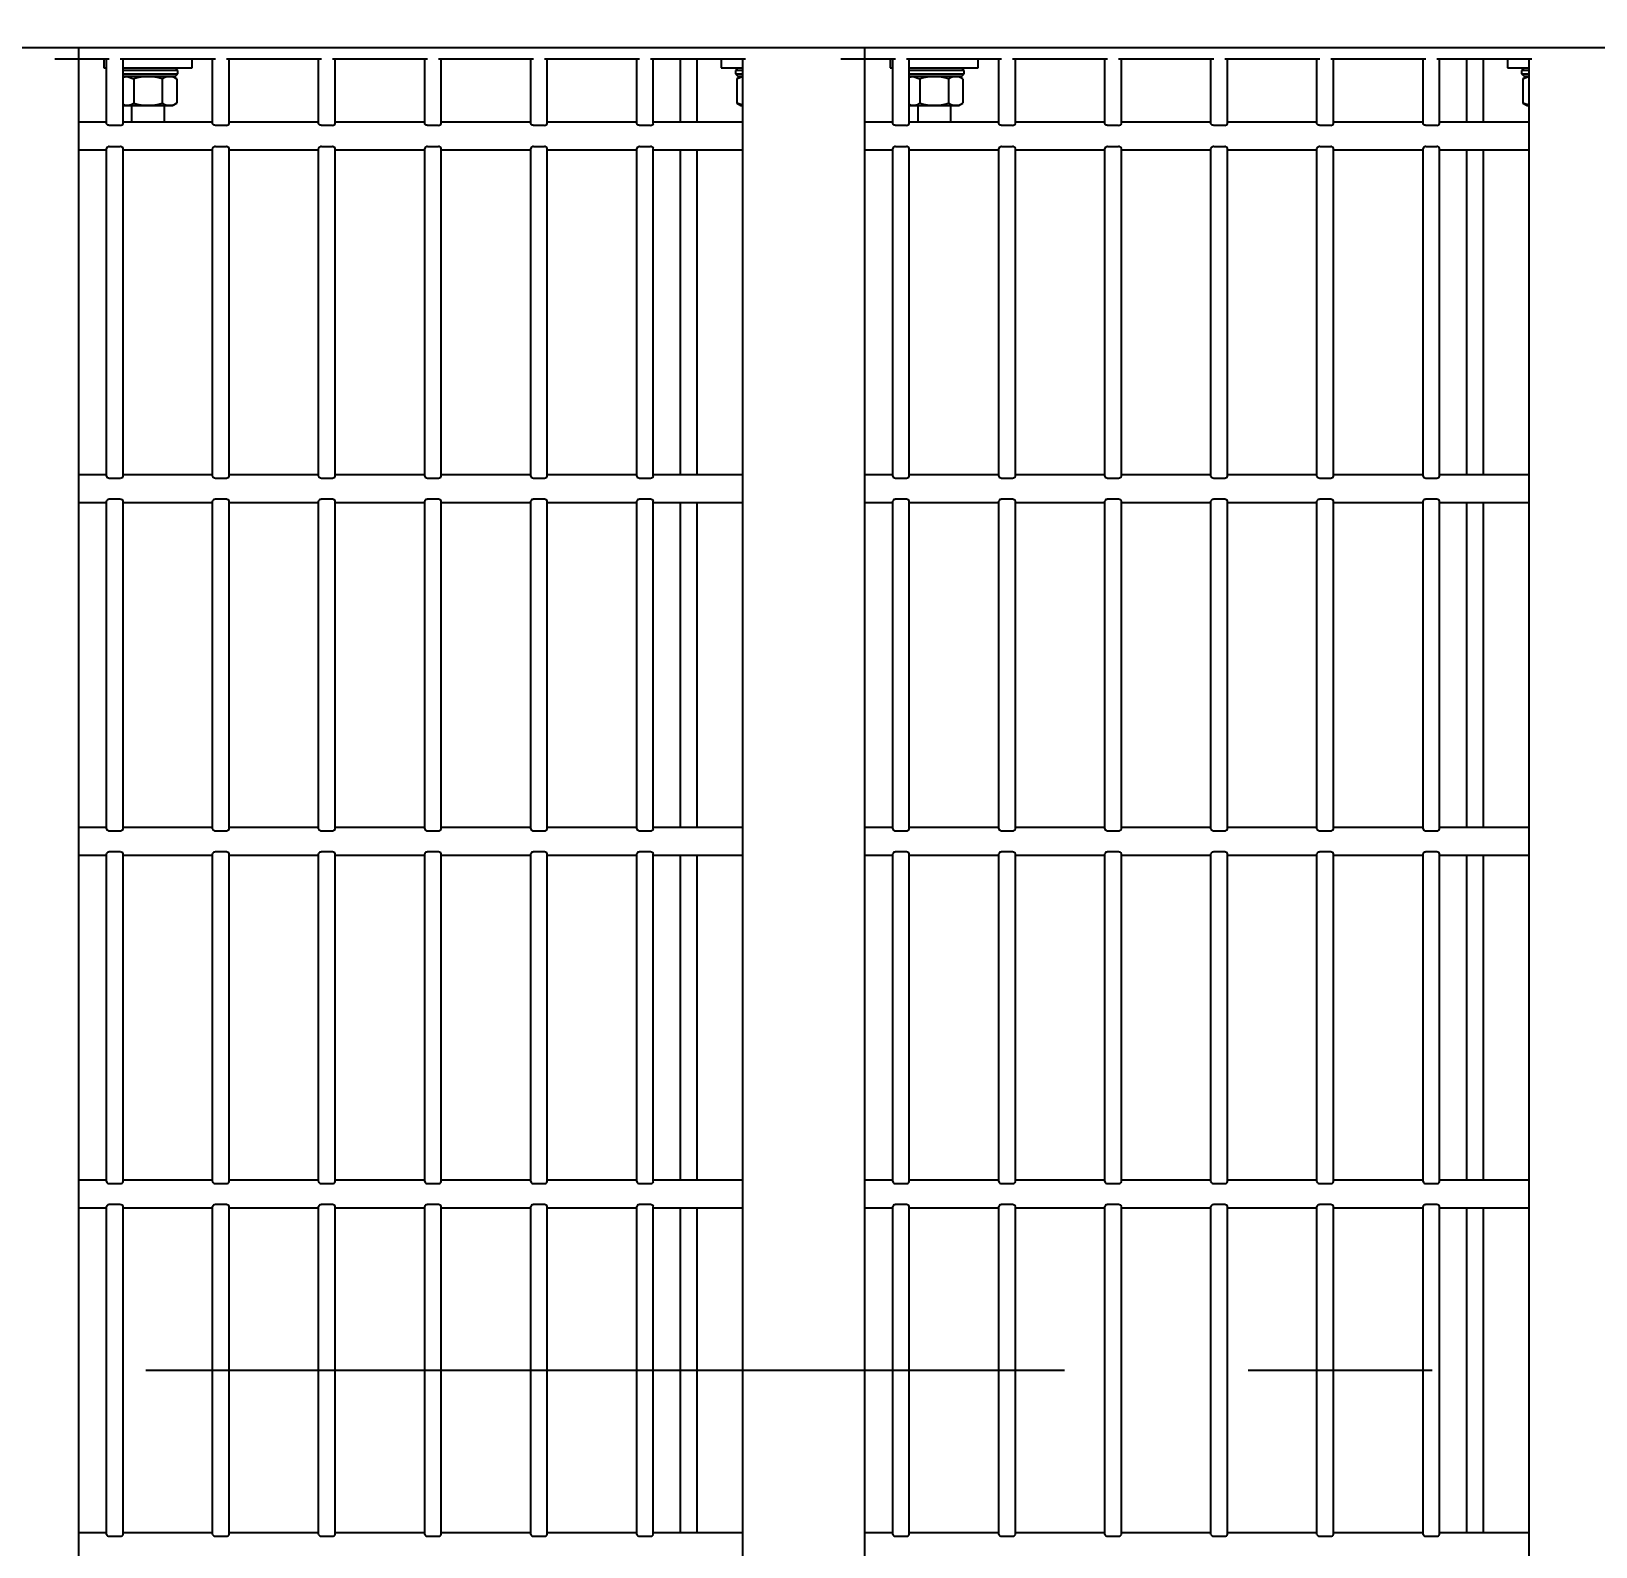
# Model space of a CAD drawing. Header units: millimetres. Extents: x 0 to 55611, y 0 to 32827.
# Drawn here: x 12887.9 to 13338.5, y 23985.1 to 24421.6 of the extents above; entities that cross this region are included whole.
import ezdxf

# ---------------------------------------------------------------- set-up
doc = ezdxf.new("R2010")
doc.units = ezdxf.units.MM
doc.header["$LTSCALE"] = 10
doc.header["$PDSIZE"] = -1
doc.linetypes.add('CENTER', pattern=[50.8, 31.75, -6.35, 6.35, -6.35])
doc.linetypes.add('SLD-Continua', pattern=[0])
doc.layers.add('FIMSA-CENTROS', color=3, linetype='CENTER')
doc.layers.add('STRUC', color=5, linetype='SLD-Continua')
doc.styles.add('1', font='romans.shx', dxfattribs={"height": 125})
doc.dimstyles.new('50', dxfattribs={"dimscale": 0, "dimtxt": 125, "dimasz": 125, "dimexe": 125, "dimexo": 125, "dimgap": 50, "dimtad": 1, "dimdec": 0, "dimlfac": 49.861111, "dimzin": 1, "dimtxsty": '1', "dimcen": 2.5, "dimclrd": 1, "dimclre": 1, "dimadec": 0, "dimazin": 0, "dimtfac": 1, "dimtdec": 0, "dimtmove": 0, "dimatfit": 3, "dimfxl": 1, "dimtzin": 1, "dimarcsym": 0})

# ---------------------------------------------------------------- blocks, each defined once
blk = doc.blocks.new('*D106')
at = {"color": 1, "lineweight": -2, "transparency": 16777216}
for p, q in [((11967.77, 25831.09), (15385.01, 25831.09)), ((15260.01, 25706.09), (15260.01, 24160.86)), ((14580.51, 24035.86), (15385.01, 24035.86))]:
    blk.add_line(p, q, dxfattribs=at)
at = {"color": 1, "transparency": 16777216}
for points in [[(15239.17, 25706.09), (15280.84, 25706.09), (15260.01, 25831.09)], [(15239.17, 24160.86), (15280.84, 24160.86), (15260.01, 24035.86)]]:
    blk.add_solid(points, dxfattribs=at)
at = {"layer": 'Defpoints', "color": 0, "transparency": 16777216}
for p in [(11842.77, 25831.09), (14455.51, 24035.86), (15260.01, 24035.86)]:
    blk.add_point(p, dxfattribs=at)
at = {"color": 0, "transparency": 16777216, "insert": (15085.01, 24933.47), "char_height": 125, "attachment_point": 2, "rotation": 90, "style": '1'}
blk.add_mtext('1795', dxfattribs=at)

msp = doc.modelspace()

# ---------------------------------------------------------------- linework, layer by layer
at = {"layer": 'FIMSA-CENTROS', "ltscale": 0.833333}
msp.add_line((14455.51, 24035.86), (9506.33, 24035.86), dxfattribs=at)
at = {"layer": 'STRUC', "linetype": 'SLD-Continua', "lineweight": 25}
for p, q in [((14260.01, 24416.86), (9958.16, 24416.86)), ((12894.7, 24413.69), (12901.53, 24413.69)), ((12901.53, 24416.87), (12901.53, 24413.69)), ((12901.53, 24413.69), (12901.53, 23658.04)), ((12901.53, 24413.69), (12910.42, 24413.69)), ((12908.86, 24413.68), (12908.86, 24411.14)), ((12908.86, 24413.68), (12909.62, 24413.68)), ((12909.62, 24395.03), (12909.62, 24413.69)), ((12913.59, 24413.69), (12940.96, 24413.69)), ((12914.38, 24395.03), (12914.38, 24413.69)), ((12914.38, 24413.68), (12921.56, 24413.68)), ((12916.8, 24413.69), (12916.8, 24413.68)), ((12921.56, 24413.68), (12934.26, 24413.68)), ((12926.32, 24413.68), (12926.32, 24413.69)), ((12934.26, 24411.14), (12934.26, 24413.68)), ((12940.16, 24395.03), (12940.16, 24413.69)), ((12944.13, 24413.69), (12971.5, 24413.69)), ((12944.92, 24395.03), (12944.92, 24413.69)), ((12970.7, 24395.03), (12970.7, 24413.69)), ((12974.67, 24413.69), (13002.04, 24413.69)), ((12975.46, 24395.03), (12975.46, 24413.69)), ((13001.24, 24395.03), (13001.24, 24413.69)), ((13005.21, 24413.69), (13032.58, 24413.69)), ((13006, 24395.03), (13006, 24413.69)), ((13031.78, 24395.03), (13031.78, 24413.69)), ((13035.75, 24413.69), (13063.12, 24413.69)), ((13036.54, 24395.03), (13036.54, 24413.69)), ((13062.32, 24395.03), (13062.32, 24413.69)), ((13066.29, 24413.69), (13093.66, 24413.69)), ((13067.08, 24395.03), (13067.08, 24413.69)), ((13074.95, 24395.43), (13074.95, 24413.69)), ((13079.72, 24395.43), (13079.72, 24413.69)), ((13086.66, 24413.68), (13086.66, 24411.14)), ((13086.66, 24413.68), (13092.86, 24413.68)), ((13092.86, 24395.03), (13092.86, 24413.69)), ((13121.11, 24413.69), (13127.94, 24413.69)), ((13127.94, 24416.87), (13127.94, 24413.69)), ((13127.94, 24413.69), (13127.94, 23658.04)), ((13127.94, 24413.69), (13136.83, 24413.69)), ((13135.27, 24413.68), (13135.27, 24411.14)), ((13135.27, 24413.68), (13136.03, 24413.68)), ((13136.03, 24395.03), (13136.03, 24413.69)), ((13140, 24413.69), (13167.37, 24413.69)), ((13140.8, 24395.03), (13140.8, 24413.69)), ((13140.8, 24413.68), (13147.97, 24413.68)), ((13143.21, 24413.69), (13143.21, 24413.68)), ((13147.97, 24413.68), (13160.67, 24413.68)), ((13152.74, 24413.68), (13152.74, 24413.69)), ((13160.67, 24411.14), (13160.67, 24413.68)), ((13166.57, 24395.03), (13166.57, 24413.69)), ((13170.54, 24413.69), (13197.91, 24413.69)), ((13171.34, 24395.03), (13171.34, 24413.69)), ((13197.11, 24395.03), (13197.11, 24413.69)), ((13201.08, 24413.69), (13228.45, 24413.69)), ((13201.88, 24395.03), (13201.88, 24413.69)), ((13227.65, 24395.03), (13227.65, 24413.69)), ((13231.62, 24413.69), (13258.99, 24413.69)), ((13232.42, 24395.03), (13232.42, 24413.69)), ((13258.19, 24395.03), (13258.19, 24413.69)), ((13262.16, 24413.69), (13289.53, 24413.69)), ((13262.96, 24395.03), (13262.96, 24413.69)), ((13288.73, 24395.03), (13288.73, 24413.69)), ((13292.7, 24413.69), (13320.07, 24413.69)), ((13293.5, 24395.03), (13293.5, 24413.69)), ((13301.37, 24395.43), (13301.37, 24413.69)), ((13306.13, 24395.43), (13306.13, 24413.69)), ((13313.07, 24413.68), (13313.07, 24411.14)), ((13313.07, 24413.68), (13319.27, 24413.68)), ((13319.27, 24395.03), (13319.27, 24413.69)), ((12908.86, 24411.14), (12909.62, 24411.14)), ((12914.38, 24411.14), (12921.56, 24411.14)), ((12930.19, 24410.35), (12914.38, 24410.35)), ((12914.38, 24409.4), (12930.19, 24409.4)), ((12921.56, 24411.14), (12934.26, 24411.14)), ((12930.19, 24410.35), (12929.4, 24411.14)), ((12929.4, 24408.6), (12930.19, 24409.4)), ((12930.19, 24409.4), (12930.19, 24410.35)), ((13086.66, 24411.14), (13092.86, 24411.14)), ((13091.53, 24411.14), (13090.73, 24410.35)), ((13090.73, 24410.35), (13090.73, 24409.4)), ((13092.86, 24410.35), (13090.73, 24410.35)), ((13090.73, 24409.4), (13091.53, 24408.6)), ((13090.73, 24409.4), (13092.86, 24409.4)), ((13135.27, 24411.14), (13136.03, 24411.14)), ((13140.8, 24411.14), (13147.97, 24411.14)), ((13156.6, 24410.35), (13140.8, 24410.35)), ((13140.8, 24409.4), (13156.6, 24409.4)), ((13147.97, 24411.14), (13160.67, 24411.14)), ((13156.6, 24410.35), (13155.81, 24411.14)), ((13155.81, 24408.6), (13156.6, 24409.4)), ((13156.6, 24409.4), (13156.6, 24410.35)), ((13313.07, 24411.14), (13319.27, 24411.14)), ((13317.94, 24411.14), (13317.14, 24410.35)), ((13317.14, 24410.35), (13317.14, 24409.4)), ((13319.27, 24410.35), (13317.14, 24410.35)), ((13317.14, 24409.4), (13317.94, 24408.6)), ((13317.14, 24409.4), (13319.27, 24409.4)), ((12914.48, 24408.6), (12914.38, 24408.55)), ((12929.4, 24408.6), (12914.38, 24408.6)), ((12917.44, 24407.93), (12917.44, 24400.94)), ((12925.68, 24407.93), (12925.68, 24400.94)), ((12929.82, 24407.93), (12928.64, 24408.6)), ((12929.82, 24407.93), (12929.82, 24400.95)), ((13092.28, 24408.6), (13091.11, 24407.93)), ((13091.11, 24407.93), (13091.11, 24400.95)), ((13092.86, 24408.6), (13091.53, 24408.6)), ((13140.9, 24408.6), (13140.8, 24408.55)), ((13155.81, 24408.6), (13140.8, 24408.6)), ((13143.86, 24407.93), (13143.86, 24400.94)), ((13152.09, 24407.93), (13152.09, 24400.94)), ((13156.23, 24407.93), (13155.05, 24408.6)), ((13156.23, 24407.93), (13156.23, 24400.95)), ((13318.7, 24408.6), (13317.52, 24407.93)), ((13317.52, 24407.93), (13317.52, 24400.95)), ((13319.27, 24408.6), (13317.94, 24408.6)), ((12914.38, 24400.33), (12914.48, 24400.27)), ((12914.48, 24400.27), (12921.56, 24400.27)), ((12916.8, 24400.27), (12916.8, 24395.43)), ((12921.56, 24400.27), (12928.64, 24400.27)), ((12926.32, 24395.43), (12926.32, 24400.27)), ((12928.64, 24400.27), (12929.82, 24400.95)), ((13091.11, 24400.95), (13092.28, 24400.27)), ((13092.86, 24400.37), (13091.11, 24400.95)), ((13092.28, 24400.27), (13092.86, 24400.27)), ((13140.8, 24400.33), (13140.9, 24400.27)), ((13140.9, 24400.27), (13147.97, 24400.27)), ((13143.21, 24400.27), (13143.21, 24395.43)), ((13147.97, 24400.27), (13155.05, 24400.27)), ((13152.74, 24395.43), (13152.74, 24400.27)), ((13155.05, 24400.27), (13156.23, 24400.95)), ((13317.52, 24400.95), (13318.7, 24400.27)), ((13319.27, 24400.37), (13317.52, 24400.95)), ((13318.7, 24400.27), (13319.27, 24400.27)), ((12909.62, 24395.43), (12901.53, 24395.43)), ((12913.59, 24394.52), (12910.42, 24394.52)), ((12940.16, 24395.43), (12914.38, 24395.43)), ((12944.13, 24394.52), (12940.96, 24394.52)), ((12970.7, 24395.43), (12944.92, 24395.43)), ((12974.67, 24394.52), (12971.5, 24394.52)), ((13001.24, 24395.43), (12975.46, 24395.43)), ((13005.21, 24394.52), (13002.04, 24394.52)), ((13031.78, 24395.43), (13006, 24395.43)), ((13035.75, 24394.52), (13032.58, 24394.52)), ((13062.32, 24395.43), (13036.54, 24395.43)), ((13066.29, 24394.52), (13063.12, 24394.52)), ((13092.86, 24395.43), (13067.08, 24395.43)), ((13092.86, 24387.89), (13092.86, 24395.03)), ((13136.03, 24395.43), (13127.94, 24395.43)), ((13140, 24394.52), (13136.83, 24394.52)), ((13166.57, 24395.43), (13140.8, 24395.43)), ((13170.54, 24394.52), (13167.37, 24394.52)), ((13197.11, 24395.43), (13171.34, 24395.43)), ((13201.08, 24394.52), (13197.91, 24394.52)), ((13227.65, 24395.43), (13201.88, 24395.43)), ((13231.62, 24394.52), (13228.45, 24394.52)), ((13258.19, 24395.43), (13232.42, 24395.43)), ((13262.16, 24394.52), (13258.99, 24394.52)), ((13288.73, 24395.43), (13262.96, 24395.43)), ((13292.7, 24394.52), (13289.53, 24394.52)), ((13319.27, 24395.43), (13293.5, 24395.43)), ((13319.27, 24387.89), (13319.27, 24395.03)), ((12901.53, 24387.5), (12909.62, 24387.5)), ((12909.62, 24293.43), (12909.62, 24387.89)), ((12910.42, 24388.41), (12913.59, 24388.41)), ((12914.38, 24293.43), (12914.38, 24387.89)), ((12914.38, 24387.5), (12940.16, 24387.5)), ((12940.16, 24293.43), (12940.16, 24387.89)), ((12940.96, 24388.41), (12944.13, 24388.41)), ((12944.92, 24293.43), (12944.92, 24387.89)), ((12944.92, 24387.5), (12970.7, 24387.5)), ((12970.7, 24293.43), (12970.7, 24387.89)), ((12971.5, 24388.41), (12974.67, 24388.41)), ((12975.46, 24293.43), (12975.46, 24387.89)), ((12975.46, 24387.5), (13001.24, 24387.5)), ((13001.24, 24293.43), (13001.24, 24387.89)), ((13002.04, 24388.41), (13005.21, 24388.41)), ((13006, 24293.43), (13006, 24387.89)), ((13006, 24387.5), (13031.78, 24387.5)), ((13031.78, 24293.43), (13031.78, 24387.89)), ((13032.58, 24388.41), (13035.75, 24388.41)), ((13036.54, 24293.43), (13036.54, 24387.89)), ((13036.54, 24387.5), (13062.32, 24387.5)), ((13062.32, 24293.43), (13062.32, 24387.89)), ((13063.12, 24388.41), (13066.29, 24388.41)), ((13067.08, 24293.43), (13067.08, 24387.89)), ((13067.08, 24387.5), (13092.86, 24387.5)), ((13074.95, 24293.83), (13074.95, 24387.5)), ((13079.72, 24293.83), (13079.72, 24387.5)), ((13092.86, 24293.43), (13092.86, 24387.89)), ((13127.94, 24387.5), (13136.03, 24387.5)), ((13136.03, 24293.43), (13136.03, 24387.89)), ((13136.83, 24388.41), (13140, 24388.41)), ((13140.8, 24293.43), (13140.8, 24387.89)), ((13140.8, 24387.5), (13166.57, 24387.5)), ((13166.57, 24293.43), (13166.57, 24387.89)), ((13167.37, 24388.41), (13170.54, 24388.41)), ((13171.34, 24293.43), (13171.34, 24387.89)), ((13171.34, 24387.5), (13197.11, 24387.5)), ((13197.11, 24293.43), (13197.11, 24387.89)), ((13197.91, 24388.41), (13201.08, 24388.41)), ((13201.88, 24293.43), (13201.88, 24387.89)), ((13201.88, 24387.5), (13227.65, 24387.5)), ((13227.65, 24293.43), (13227.65, 24387.89)), ((13228.45, 24388.41), (13231.62, 24388.41)), ((13232.42, 24293.43), (13232.42, 24387.89)), ((13232.42, 24387.5), (13258.19, 24387.5)), ((13258.19, 24293.43), (13258.19, 24387.89)), ((13258.99, 24388.41), (13262.16, 24388.41)), ((13262.96, 24293.43), (13262.96, 24387.89)), ((13262.96, 24387.5), (13288.73, 24387.5)), ((13288.73, 24293.43), (13288.73, 24387.89)), ((13289.53, 24388.41), (13292.7, 24388.41)), ((13293.5, 24293.43), (13293.5, 24387.89)), ((13293.5, 24387.5), (13319.27, 24387.5)), ((13301.37, 24293.83), (13301.37, 24387.5)), ((13306.13, 24293.83), (13306.13, 24387.5)), ((13319.27, 24293.43), (13319.27, 24387.89)), ((12909.62, 24293.83), (12901.53, 24293.83)), ((12910.42, 24292.92), (12913.59, 24292.92)), ((12940.16, 24293.83), (12914.38, 24293.83)), ((12940.96, 24292.92), (12944.13, 24292.92)), ((12970.7, 24293.83), (12944.92, 24293.83)), ((12971.5, 24292.92), (12974.67, 24292.92)), ((13001.24, 24293.83), (12975.46, 24293.83)), ((13002.04, 24292.92), (13005.21, 24292.92)), ((13031.78, 24293.83), (13006, 24293.83)), ((13032.58, 24292.92), (13035.75, 24292.92)), ((13062.32, 24293.83), (13036.54, 24293.83)), ((13063.12, 24292.92), (13066.29, 24292.92)), ((13092.86, 24293.83), (13067.08, 24293.83)), ((13092.86, 24286.29), (13092.86, 24293.43)), ((13136.03, 24293.83), (13127.94, 24293.83)), ((13136.83, 24292.92), (13140, 24292.92)), ((13166.57, 24293.83), (13140.8, 24293.83)), ((13167.37, 24292.92), (13170.54, 24292.92)), ((13197.11, 24293.83), (13171.34, 24293.83)), ((13197.91, 24292.92), (13201.08, 24292.92)), ((13227.65, 24293.83), (13201.88, 24293.83)), ((13228.45, 24292.92), (13231.62, 24292.92)), ((13258.19, 24293.83), (13232.42, 24293.83)), ((13258.99, 24292.92), (13262.16, 24292.92)), ((13288.73, 24293.83), (13262.96, 24293.83)), ((13289.53, 24292.92), (13292.7, 24292.92)), ((13319.27, 24293.83), (13293.5, 24293.83)), ((13319.27, 24286.29), (13319.27, 24293.43)), ((12901.53, 24285.9), (12909.62, 24285.9)), ((12909.62, 24191.83), (12909.62, 24286.29)), ((12913.59, 24286.81), (12910.42, 24286.81)), ((12914.38, 24191.83), (12914.38, 24286.29)), ((12914.38, 24285.9), (12940.16, 24285.9)), ((12940.16, 24191.83), (12940.16, 24286.29)), ((12944.13, 24286.81), (12940.96, 24286.81)), ((12944.92, 24191.83), (12944.92, 24286.29)), ((12944.92, 24285.9), (12970.7, 24285.9)), ((12970.7, 24191.83), (12970.7, 24286.29)), ((12974.67, 24286.81), (12971.5, 24286.81)), ((12975.46, 24191.83), (12975.46, 24286.29)), ((12975.46, 24285.9), (13001.24, 24285.9)), ((13001.24, 24191.83), (13001.24, 24286.29)), ((13005.21, 24286.81), (13002.04, 24286.81)), ((13006, 24191.83), (13006, 24286.29)), ((13006, 24285.9), (13031.78, 24285.9)), ((13031.78, 24191.83), (13031.78, 24286.29)), ((13035.75, 24286.81), (13032.58, 24286.81)), ((13036.54, 24191.83), (13036.54, 24286.29)), ((13036.54, 24285.9), (13062.32, 24285.9)), ((13062.32, 24191.83), (13062.32, 24286.29)), ((13066.29, 24286.81), (13063.12, 24286.81)), ((13067.08, 24191.83), (13067.08, 24286.29)), ((13067.08, 24285.9), (13092.86, 24285.9)), ((13074.95, 24192.23), (13074.95, 24285.9)), ((13079.72, 24192.23), (13079.72, 24285.9)), ((13092.86, 24191.83), (13092.86, 24286.29)), ((13127.94, 24285.9), (13136.03, 24285.9)), ((13136.03, 24191.83), (13136.03, 24286.29)), ((13140, 24286.81), (13136.83, 24286.81)), ((13140.8, 24191.83), (13140.8, 24286.29)), ((13140.8, 24285.9), (13166.57, 24285.9)), ((13166.57, 24191.83), (13166.57, 24286.29)), ((13170.54, 24286.81), (13167.37, 24286.81)), ((13171.34, 24191.83), (13171.34, 24286.29)), ((13171.34, 24285.9), (13197.11, 24285.9)), ((13197.11, 24191.83), (13197.11, 24286.29)), ((13201.08, 24286.81), (13197.91, 24286.81)), ((13201.88, 24191.83), (13201.88, 24286.29)), ((13201.88, 24285.9), (13227.65, 24285.9)), ((13227.65, 24191.83), (13227.65, 24286.29)), ((13231.62, 24286.81), (13228.45, 24286.81)), ((13232.42, 24191.83), (13232.42, 24286.29)), ((13232.42, 24285.9), (13258.19, 24285.9)), ((13258.19, 24191.83), (13258.19, 24286.29)), ((13262.16, 24286.81), (13258.99, 24286.81)), ((13262.96, 24191.83), (13262.96, 24286.29)), ((13262.96, 24285.9), (13288.73, 24285.9)), ((13288.73, 24191.83), (13288.73, 24286.29)), ((13292.7, 24286.81), (13289.53, 24286.81)), ((13293.5, 24191.83), (13293.5, 24286.29)), ((13293.5, 24285.9), (13319.27, 24285.9)), ((13301.37, 24192.23), (13301.37, 24285.9)), ((13306.13, 24192.23), (13306.13, 24285.9)), ((13319.27, 24191.83), (13319.27, 24286.29)), ((12909.62, 24192.23), (12901.53, 24192.23)), ((12910.42, 24191.32), (12913.59, 24191.32)), ((12940.16, 24192.23), (12914.38, 24192.23)), ((12940.96, 24191.32), (12944.13, 24191.32)), ((12970.7, 24192.23), (12944.92, 24192.23)), ((12971.5, 24191.32), (12974.67, 24191.32)), ((13001.24, 24192.23), (12975.46, 24192.23)), ((13002.04, 24191.32), (13005.21, 24191.32)), ((13031.78, 24192.23), (13006, 24192.23)), ((13032.58, 24191.32), (13035.75, 24191.32)), ((13062.32, 24192.23), (13036.54, 24192.23)), ((13063.12, 24191.32), (13066.29, 24191.32)), ((13092.86, 24192.23), (13067.08, 24192.23)), ((13092.86, 24184.69), (13092.86, 24191.83)), ((13136.03, 24192.23), (13127.94, 24192.23)), ((13136.83, 24191.32), (13140, 24191.32)), ((13166.57, 24192.23), (13140.8, 24192.23)), ((13167.37, 24191.32), (13170.54, 24191.32)), ((13197.11, 24192.23), (13171.34, 24192.23)), ((13197.91, 24191.32), (13201.08, 24191.32)), ((13227.65, 24192.23), (13201.88, 24192.23)), ((13228.45, 24191.32), (13231.62, 24191.32)), ((13258.19, 24192.23), (13232.42, 24192.23)), ((13258.99, 24191.32), (13262.16, 24191.32)), ((13288.73, 24192.23), (13262.96, 24192.23)), ((13289.53, 24191.32), (13292.7, 24191.32)), ((13319.27, 24192.23), (13293.5, 24192.23)), ((13319.27, 24184.69), (13319.27, 24191.83)), ((12901.53, 24184.3), (12909.62, 24184.3)), ((12909.62, 24090.23), (12909.62, 24184.69)), ((12913.59, 24185.21), (12910.42, 24185.21)), ((12914.38, 24090.23), (12914.38, 24184.69)), ((12914.38, 24184.3), (12940.16, 24184.3)), ((12940.16, 24090.23), (12940.16, 24184.69)), ((12944.13, 24185.21), (12940.96, 24185.21)), ((12944.92, 24090.23), (12944.92, 24184.69)), ((12944.92, 24184.3), (12970.7, 24184.3)), ((12970.7, 24090.23), (12970.7, 24184.69)), ((12974.67, 24185.21), (12971.5, 24185.21)), ((12975.46, 24090.23), (12975.46, 24184.69)), ((12975.46, 24184.3), (13001.24, 24184.3)), ((13001.24, 24090.23), (13001.24, 24184.69)), ((13005.21, 24185.21), (13002.04, 24185.21)), ((13006, 24090.23), (13006, 24184.69)), ((13006, 24184.3), (13031.78, 24184.3)), ((13031.78, 24090.23), (13031.78, 24184.69)), ((13035.75, 24185.21), (13032.58, 24185.21)), ((13036.54, 24090.23), (13036.54, 24184.69)), ((13036.54, 24184.3), (13062.32, 24184.3)), ((13062.32, 24090.23), (13062.32, 24184.69)), ((13066.29, 24185.21), (13063.12, 24185.21)), ((13067.08, 24090.23), (13067.08, 24184.69)), ((13067.08, 24184.3), (13092.86, 24184.3)), ((13074.95, 24090.63), (13074.95, 24184.3)), ((13079.72, 24090.63), (13079.72, 24184.3)), ((13092.86, 24090.23), (13092.86, 24184.69)), ((13127.94, 24184.3), (13136.03, 24184.3)), ((13136.03, 24090.23), (13136.03, 24184.69)), ((13140, 24185.21), (13136.83, 24185.21)), ((13140.8, 24090.23), (13140.8, 24184.69)), ((13140.8, 24184.3), (13166.57, 24184.3)), ((13166.57, 24090.23), (13166.57, 24184.69)), ((13170.54, 24185.21), (13167.37, 24185.21)), ((13171.34, 24090.23), (13171.34, 24184.69)), ((13171.34, 24184.3), (13197.11, 24184.3)), ((13197.11, 24090.23), (13197.11, 24184.69)), ((13201.08, 24185.21), (13197.91, 24185.21)), ((13201.88, 24090.23), (13201.88, 24184.69)), ((13201.88, 24184.3), (13227.65, 24184.3)), ((13227.65, 24090.23), (13227.65, 24184.69)), ((13231.62, 24185.21), (13228.45, 24185.21)), ((13232.42, 24090.23), (13232.42, 24184.69)), ((13232.42, 24184.3), (13258.19, 24184.3)), ((13258.19, 24090.23), (13258.19, 24184.69)), ((13262.16, 24185.21), (13258.99, 24185.21)), ((13262.96, 24090.23), (13262.96, 24184.69)), ((13262.96, 24184.3), (13288.73, 24184.3)), ((13288.73, 24090.23), (13288.73, 24184.69)), ((13292.7, 24185.21), (13289.53, 24185.21)), ((13293.5, 24090.23), (13293.5, 24184.69)), ((13293.5, 24184.3), (13319.27, 24184.3)), ((13301.37, 24090.63), (13301.37, 24184.3)), ((13306.13, 24090.63), (13306.13, 24184.3)), ((13319.27, 24090.23), (13319.27, 24184.69)), ((12909.62, 24090.63), (12901.53, 24090.63)), ((12910.42, 24089.72), (12913.59, 24089.72)), ((12940.16, 24090.63), (12914.38, 24090.63)), ((12940.96, 24089.72), (12944.13, 24089.72)), ((12970.7, 24090.63), (12944.92, 24090.63)), ((12971.5, 24089.72), (12974.67, 24089.72)), ((13001.24, 24090.63), (12975.46, 24090.63)), ((13002.04, 24089.72), (13005.21, 24089.72)), ((13031.78, 24090.63), (13006, 24090.63)), ((13032.58, 24089.72), (13035.75, 24089.72)), ((13062.32, 24090.63), (13036.54, 24090.63)), ((13063.12, 24089.72), (13066.29, 24089.72)), ((13092.86, 24090.63), (13067.08, 24090.63)), ((13092.86, 24083.09), (13092.86, 24090.23)), ((13136.03, 24090.63), (13127.94, 24090.63)), ((13136.83, 24089.72), (13140, 24089.72)), ((13166.57, 24090.63), (13140.8, 24090.63)), ((13167.37, 24089.72), (13170.54, 24089.72)), ((13197.11, 24090.63), (13171.34, 24090.63)), ((13197.91, 24089.72), (13201.08, 24089.72)), ((13227.65, 24090.63), (13201.88, 24090.63)), ((13228.45, 24089.72), (13231.62, 24089.72)), ((13258.19, 24090.63), (13232.42, 24090.63)), ((13258.99, 24089.72), (13262.16, 24089.72)), ((13288.73, 24090.63), (13262.96, 24090.63)), ((13289.53, 24089.72), (13292.7, 24089.72)), ((13319.27, 24090.63), (13293.5, 24090.63)), ((13319.27, 24083.09), (13319.27, 24090.23)), ((12901.53, 24082.7), (12909.62, 24082.7)), ((12909.62, 23988.63), (12909.62, 24083.09)), ((12913.59, 24083.61), (12910.42, 24083.61)), ((12914.38, 23988.63), (12914.38, 24083.09)), ((12914.38, 24082.7), (12940.16, 24082.7)), ((12940.16, 23988.63), (12940.16, 24083.09)), ((12944.13, 24083.61), (12940.96, 24083.61)), ((12944.92, 23988.63), (12944.92, 24083.09)), ((12944.92, 24082.7), (12970.7, 24082.7)), ((12970.7, 23988.63), (12970.7, 24083.09)), ((12974.67, 24083.61), (12971.5, 24083.61)), ((12975.46, 23988.63), (12975.46, 24083.09)), ((12975.46, 24082.7), (13001.24, 24082.7)), ((13001.24, 23988.63), (13001.24, 24083.09)), ((13005.21, 24083.61), (13002.04, 24083.61)), ((13006, 23988.63), (13006, 24083.09)), ((13006, 24082.7), (13031.78, 24082.7)), ((13031.78, 23988.63), (13031.78, 24083.09)), ((13035.75, 24083.61), (13032.58, 24083.61)), ((13036.54, 23988.63), (13036.54, 24083.09)), ((13036.54, 24082.7), (13062.32, 24082.7)), ((13062.32, 23988.63), (13062.32, 24083.09)), ((13066.29, 24083.61), (13063.12, 24083.61)), ((13067.08, 23988.63), (13067.08, 24083.09)), ((13067.08, 24082.7), (13092.86, 24082.7)), ((13074.95, 23989.03), (13074.95, 24082.7)), ((13079.72, 23989.03), (13079.72, 24082.7)), ((13092.86, 23988.63), (13092.86, 24083.09)), ((13127.94, 24082.7), (13136.03, 24082.7)), ((13136.03, 23988.63), (13136.03, 24083.09)), ((13140, 24083.61), (13136.83, 24083.61)), ((13140.8, 23988.63), (13140.8, 24083.09)), ((13140.8, 24082.7), (13166.57, 24082.7)), ((13166.57, 23988.63), (13166.57, 24083.09)), ((13170.54, 24083.61), (13167.37, 24083.61)), ((13171.34, 23988.63), (13171.34, 24083.09)), ((13171.34, 24082.7), (13197.11, 24082.7)), ((13197.11, 23988.63), (13197.11, 24083.09)), ((13201.08, 24083.61), (13197.91, 24083.61)), ((13201.88, 23988.63), (13201.88, 24083.09)), ((13201.88, 24082.7), (13227.65, 24082.7)), ((13227.65, 23988.63), (13227.65, 24083.09)), ((13231.62, 24083.61), (13228.45, 24083.61)), ((13232.42, 23988.63), (13232.42, 24083.09)), ((13232.42, 24082.7), (13258.19, 24082.7)), ((13258.19, 23988.63), (13258.19, 24083.09)), ((13262.16, 24083.61), (13258.99, 24083.61)), ((13262.96, 23988.63), (13262.96, 24083.09)), ((13262.96, 24082.7), (13288.73, 24082.7)), ((13288.73, 23988.63), (13288.73, 24083.09)), ((13292.7, 24083.61), (13289.53, 24083.61)), ((13293.5, 23988.63), (13293.5, 24083.09)), ((13293.5, 24082.7), (13319.27, 24082.7)), ((13301.37, 23989.03), (13301.37, 24082.7)), ((13306.13, 23989.03), (13306.13, 24082.7)), ((13319.27, 23988.63), (13319.27, 24083.09)), ((12909.62, 23989.03), (12901.53, 23989.03)), ((12910.42, 23988.12), (12913.59, 23988.12)), ((12940.16, 23989.03), (12914.38, 23989.03)), ((12940.96, 23988.12), (12944.13, 23988.12)), ((12970.7, 23989.03), (12944.92, 23989.03)), ((12971.5, 23988.12), (12974.67, 23988.12)), ((13001.24, 23989.03), (12975.46, 23989.03)), ((13002.04, 23988.12), (13005.21, 23988.12)), ((13031.78, 23989.03), (13006, 23989.03)), ((13032.58, 23988.12), (13035.75, 23988.12)), ((13062.32, 23989.03), (13036.54, 23989.03)), ((13063.12, 23988.12), (13066.29, 23988.12)), ((13092.86, 23989.03), (13067.08, 23989.03)), ((13092.86, 23981.49), (13092.86, 23988.63)), ((13136.03, 23989.03), (13127.94, 23989.03)), ((13136.83, 23988.12), (13140, 23988.12)), ((13166.57, 23989.03), (13140.8, 23989.03)), ((13167.37, 23988.12), (13170.54, 23988.12)), ((13197.11, 23989.03), (13171.34, 23989.03)), ((13197.91, 23988.12), (13201.08, 23988.12)), ((13227.65, 23989.03), (13201.88, 23989.03)), ((13228.45, 23988.12), (13231.62, 23988.12)), ((13258.19, 23989.03), (13232.42, 23989.03)), ((13258.99, 23988.12), (13262.16, 23988.12)), ((13288.73, 23989.03), (13262.96, 23989.03)), ((13289.53, 23988.12), (13292.7, 23988.12)), ((13319.27, 23989.03), (13293.5, 23989.03)), ((13319.27, 23981.49), (13319.27, 23988.63))]:
    msp.add_line(p, q, dxfattribs=at)
at = {"layer": 'STRUC', "linetype": 'SLD-Continua', "lineweight": 25, "flags": 128}
for points in [[(12914.38, 24408.41), (12914.39, 24408.41), (12915.52, 24408.56), (12917.44, 24407.93)], [(13091.11, 24407.93), (13092.19, 24408.41), (13092.85, 24408.5)], [(13140.8, 24408.41), (13140.8, 24408.41), (13141.93, 24408.56), (13143.86, 24407.93)], [(13317.52, 24407.93), (13318.6, 24408.41), (13319.27, 24408.5)], [(12910.42, 24394.52), (12910.21, 24394.54), (12910.03, 24394.6), (12909.85, 24394.7), (12909.7, 24394.84), (12909.62, 24395.01), (12909.62, 24395.03)], [(12940.96, 24394.52), (12940.75, 24394.54), (12940.57, 24394.6), (12940.39, 24394.7), (12940.24, 24394.84), (12940.16, 24395.01), (12940.16, 24395.03)], [(12971.5, 24394.52), (12971.29, 24394.54), (12971.11, 24394.6), (12970.93, 24394.7), (12970.78, 24394.84), (12970.7, 24395.01), (12970.7, 24395.03)], [(13002.04, 24394.52), (13001.83, 24394.54), (13001.65, 24394.6), (13001.47, 24394.7), (13001.32, 24394.84), (13001.24, 24395.01), (13001.24, 24395.03)], [(13032.58, 24394.52), (13032.37, 24394.54), (13032.19, 24394.6), (13032.01, 24394.7), (13031.86, 24394.84), (13031.78, 24395.01), (13031.78, 24395.03)], [(13063.12, 24394.52), (13062.91, 24394.54), (13062.73, 24394.6), (13062.55, 24394.7), (13062.4, 24394.84), (13062.32, 24395.01), (13062.32, 24395.03)], [(13136.83, 24394.52), (13136.62, 24394.54), (13136.44, 24394.6), (13136.26, 24394.7), (13136.11, 24394.84), (13136.04, 24395.01), (13136.03, 24395.03)], [(13167.37, 24394.52), (13167.16, 24394.54), (13166.98, 24394.6), (13166.8, 24394.7), (13166.65, 24394.84), (13166.58, 24395.01), (13166.57, 24395.03)], [(13197.91, 24394.52), (13197.7, 24394.54), (13197.52, 24394.6), (13197.34, 24394.7), (13197.19, 24394.84), (13197.12, 24395.01), (13197.11, 24395.03)], [(13228.45, 24394.52), (13228.24, 24394.54), (13228.06, 24394.6), (13227.88, 24394.7), (13227.73, 24394.84), (13227.66, 24395.01), (13227.65, 24395.03)], [(13258.99, 24394.52), (13258.78, 24394.54), (13258.6, 24394.6), (13258.42, 24394.7), (13258.27, 24394.84), (13258.2, 24395.01), (13258.19, 24395.03)], [(13289.53, 24394.52), (13289.32, 24394.54), (13289.14, 24394.6), (13288.96, 24394.7), (13288.81, 24394.84), (13288.74, 24395.01), (13288.73, 24395.03)], [(12910.42, 24286.81), (12910.21, 24286.78), (12910.03, 24286.72), (12909.85, 24286.62), (12909.7, 24286.48), (12909.62, 24286.32), (12909.62, 24286.29)], [(12940.96, 24286.81), (12940.75, 24286.78), (12940.57, 24286.72), (12940.39, 24286.62), (12940.24, 24286.48), (12940.16, 24286.32), (12940.16, 24286.29)], [(12971.5, 24286.81), (12971.29, 24286.78), (12971.11, 24286.72), (12970.93, 24286.62), (12970.78, 24286.48), (12970.7, 24286.32), (12970.7, 24286.29)], [(13002.04, 24286.81), (13001.83, 24286.78), (13001.65, 24286.72), (13001.47, 24286.62), (13001.32, 24286.48), (13001.24, 24286.32), (13001.24, 24286.29)], [(13032.58, 24286.81), (13032.37, 24286.78), (13032.19, 24286.72), (13032.01, 24286.62), (13031.86, 24286.48), (13031.78, 24286.32), (13031.78, 24286.29)], [(13063.12, 24286.81), (13062.91, 24286.78), (13062.73, 24286.72), (13062.55, 24286.62), (13062.4, 24286.48), (13062.32, 24286.32), (13062.32, 24286.29)], [(13136.83, 24286.81), (13136.62, 24286.78), (13136.44, 24286.72), (13136.26, 24286.62), (13136.11, 24286.48), (13136.04, 24286.32), (13136.03, 24286.29)], [(13167.37, 24286.81), (13167.16, 24286.78), (13166.98, 24286.72), (13166.8, 24286.62), (13166.65, 24286.48), (13166.58, 24286.32), (13166.57, 24286.29)], [(13197.91, 24286.81), (13197.7, 24286.78), (13197.52, 24286.72), (13197.34, 24286.62), (13197.19, 24286.48), (13197.12, 24286.32), (13197.11, 24286.29)], [(13228.45, 24286.81), (13228.24, 24286.78), (13228.06, 24286.72), (13227.88, 24286.62), (13227.73, 24286.48), (13227.66, 24286.32), (13227.65, 24286.29)], [(13258.99, 24286.81), (13258.78, 24286.78), (13258.6, 24286.72), (13258.42, 24286.62), (13258.27, 24286.48), (13258.2, 24286.32), (13258.19, 24286.29)], [(13289.53, 24286.81), (13289.32, 24286.78), (13289.14, 24286.72), (13288.96, 24286.62), (13288.81, 24286.48), (13288.74, 24286.32), (13288.73, 24286.29)], [(12910.42, 24185.21), (12910.21, 24185.18), (12910.03, 24185.12), (12909.85, 24185.02), (12909.7, 24184.88), (12909.62, 24184.72), (12909.62, 24184.69)], [(12940.96, 24185.21), (12940.75, 24185.18), (12940.57, 24185.12), (12940.39, 24185.02), (12940.24, 24184.88), (12940.16, 24184.72), (12940.16, 24184.69)], [(12971.5, 24185.21), (12971.29, 24185.18), (12971.11, 24185.12), (12970.93, 24185.02), (12970.78, 24184.88), (12970.7, 24184.72), (12970.7, 24184.69)], [(13002.04, 24185.21), (13001.83, 24185.18), (13001.65, 24185.12), (13001.47, 24185.02), (13001.32, 24184.88), (13001.24, 24184.72), (13001.24, 24184.69)], [(13032.58, 24185.21), (13032.37, 24185.18), (13032.19, 24185.12), (13032.01, 24185.02), (13031.86, 24184.88), (13031.78, 24184.72), (13031.78, 24184.69)], [(13063.12, 24185.21), (13062.91, 24185.18), (13062.73, 24185.12), (13062.55, 24185.02), (13062.4, 24184.88), (13062.32, 24184.72), (13062.32, 24184.69)], [(13136.83, 24185.21), (13136.62, 24185.18), (13136.44, 24185.12), (13136.26, 24185.02), (13136.11, 24184.88), (13136.04, 24184.72), (13136.03, 24184.69)], [(13167.37, 24185.21), (13167.16, 24185.18), (13166.98, 24185.12), (13166.8, 24185.02), (13166.65, 24184.88), (13166.58, 24184.72), (13166.57, 24184.69)], [(13197.91, 24185.21), (13197.7, 24185.18), (13197.52, 24185.12), (13197.34, 24185.02), (13197.19, 24184.88), (13197.12, 24184.72), (13197.11, 24184.69)], [(13228.45, 24185.21), (13228.24, 24185.18), (13228.06, 24185.12), (13227.88, 24185.02), (13227.73, 24184.88), (13227.66, 24184.72), (13227.65, 24184.69)], [(13258.99, 24185.21), (13258.78, 24185.18), (13258.6, 24185.12), (13258.42, 24185.02), (13258.27, 24184.88), (13258.2, 24184.72), (13258.19, 24184.69)], [(13289.53, 24185.21), (13289.32, 24185.18), (13289.14, 24185.12), (13288.96, 24185.02), (13288.81, 24184.88), (13288.74, 24184.72), (13288.73, 24184.69)], [(12910.42, 24083.61), (12910.21, 24083.58), (12910.03, 24083.52), (12909.85, 24083.42), (12909.7, 24083.28), (12909.62, 24083.12), (12909.62, 24083.09)], [(12940.96, 24083.61), (12940.75, 24083.58), (12940.57, 24083.52), (12940.39, 24083.42), (12940.24, 24083.28), (12940.16, 24083.12), (12940.16, 24083.09)], [(12971.5, 24083.61), (12971.29, 24083.58), (12971.11, 24083.52), (12970.93, 24083.42), (12970.78, 24083.28), (12970.7, 24083.12), (12970.7, 24083.09)], [(13002.04, 24083.61), (13001.83, 24083.58), (13001.65, 24083.52), (13001.47, 24083.42), (13001.32, 24083.28), (13001.24, 24083.12), (13001.24, 24083.09)], [(13032.58, 24083.61), (13032.37, 24083.58), (13032.19, 24083.52), (13032.01, 24083.42), (13031.86, 24083.28), (13031.78, 24083.12), (13031.78, 24083.09)], [(13063.12, 24083.61), (13062.91, 24083.58), (13062.73, 24083.52), (13062.55, 24083.42), (13062.4, 24083.28), (13062.32, 24083.12), (13062.32, 24083.09)], [(13136.83, 24083.61), (13136.62, 24083.58), (13136.44, 24083.52), (13136.26, 24083.42), (13136.11, 24083.28), (13136.04, 24083.12), (13136.03, 24083.09)], [(13167.37, 24083.61), (13167.16, 24083.58), (13166.98, 24083.52), (13166.8, 24083.42), (13166.65, 24083.28), (13166.58, 24083.12), (13166.57, 24083.09)], [(13197.91, 24083.61), (13197.7, 24083.58), (13197.52, 24083.52), (13197.34, 24083.42), (13197.19, 24083.28), (13197.12, 24083.12), (13197.11, 24083.09)], [(13228.45, 24083.61), (13228.24, 24083.58), (13228.06, 24083.52), (13227.88, 24083.42), (13227.73, 24083.28), (13227.66, 24083.12), (13227.65, 24083.09)], [(13258.99, 24083.61), (13258.78, 24083.58), (13258.6, 24083.52), (13258.42, 24083.42), (13258.27, 24083.28), (13258.2, 24083.12), (13258.19, 24083.09)], [(13289.53, 24083.61), (13289.32, 24083.58), (13289.14, 24083.52), (13288.96, 24083.42), (13288.81, 24083.28), (13288.74, 24083.12), (13288.73, 24083.09)]]:
    msp.add_lwpolyline(points, dxfattribs=at)
at = {"layer": 'STRUC', "linetype": 'SLD-Continua', "lineweight": 25}
for centre, radius, start, end in [((12921.56, 24394.61), 13.94, 72.8151, 107.1849), ((12927.74, 24404.83), 3.72, 56.1821, 123.6715), ((13147.97, 24394.61), 13.94, 72.8151, 107.1849), ((13154.16, 24404.83), 3.72, 56.1821, 123.6715), ((12915.62, 24403.33), 3.01, 245.7495, 307.3816), ((12921.56, 24414.26), 13.94, 252.8117, 287.1883), ((12927.74, 24404.04), 3.72, 236.3447, 303.8017), ((13142.03, 24403.33), 3.01, 245.7495, 307.3816), ((13147.97, 24414.26), 13.94, 252.8117, 287.1883), ((13154.16, 24404.04), 3.72, 236.3447, 303.8017), ((12913.67, 24395.28), 0.758, 264.2532, 341.2865), ((12944.21, 24395.28), 0.758, 264.2532, 341.2865), ((12974.75, 24395.28), 0.758, 264.2532, 341.2865), ((13005.29, 24395.28), 0.758, 264.2532, 341.2865), ((13035.83, 24395.28), 0.758, 264.2532, 341.2865), ((13066.37, 24395.28), 0.758, 264.2532, 341.2865), ((13140.08, 24395.28), 0.758, 264.2532, 341.2865), ((13170.62, 24395.28), 0.758, 264.2532, 341.2865), ((13201.16, 24395.28), 0.758, 264.2532, 341.2865), ((13231.7, 24395.28), 0.758, 264.2532, 341.2865), ((13262.24, 24395.28), 0.758, 264.2532, 341.2865), ((13292.78, 24395.28), 0.758, 264.2532, 341.2865), ((12910.36, 24387.63), 0.783, 85.6836, 159.856), ((12913.66, 24387.64), 0.772, 19.5408, 94.9196), ((12940.9, 24387.63), 0.783, 85.6836, 159.856), ((12944.2, 24387.64), 0.772, 19.5408, 94.9196), ((12971.44, 24387.63), 0.783, 85.6836, 159.856), ((12974.74, 24387.64), 0.772, 19.5408, 94.9196), ((13001.98, 24387.63), 0.783, 85.6836, 159.856), ((13005.28, 24387.64), 0.772, 19.5408, 94.9196), ((13032.52, 24387.63), 0.783, 85.6836, 159.856), ((13035.82, 24387.64), 0.772, 19.5408, 94.9196), ((13063.06, 24387.63), 0.783, 85.6836, 159.856), ((13066.36, 24387.64), 0.772, 19.5408, 94.9196), ((13136.77, 24387.63), 0.783, 85.6836, 159.856), ((13140.07, 24387.64), 0.772, 19.5408, 94.9196), ((13167.31, 24387.63), 0.783, 85.6836, 159.856), ((13170.61, 24387.64), 0.772, 19.5408, 94.9196), ((13197.85, 24387.63), 0.783, 85.6836, 159.856), ((13201.15, 24387.64), 0.772, 19.5408, 94.9196), ((13228.39, 24387.63), 0.783, 85.6836, 159.856), ((13231.69, 24387.64), 0.772, 19.5408, 94.9196), ((13258.93, 24387.63), 0.783, 85.6836, 159.856), ((13262.23, 24387.64), 0.772, 19.5408, 94.9196), ((13289.47, 24387.63), 0.783, 85.6836, 159.856), ((13292.77, 24387.64), 0.772, 19.5408, 94.9196), ((12910.36, 24293.7), 0.783, 200.144, 274.3164), ((12913.66, 24293.69), 0.772, 265.0804, 340.4592), ((12940.9, 24293.7), 0.783, 200.144, 274.3164), ((12944.2, 24293.69), 0.772, 265.0804, 340.4592), ((12971.44, 24293.7), 0.783, 200.144, 274.3164), ((12974.74, 24293.69), 0.772, 265.0804, 340.4592), ((13001.98, 24293.7), 0.783, 200.144, 274.3164), ((13005.28, 24293.69), 0.772, 265.0804, 340.4592), ((13032.52, 24293.7), 0.783, 200.144, 274.3164), ((13035.82, 24293.69), 0.772, 265.0804, 340.4592), ((13063.06, 24293.7), 0.783, 200.144, 274.3164), ((13066.36, 24293.69), 0.772, 265.0804, 340.4592), ((13136.77, 24293.7), 0.783, 200.144, 274.3164), ((13140.07, 24293.69), 0.772, 265.0804, 340.4592), ((13167.31, 24293.7), 0.783, 200.144, 274.3164), ((13170.61, 24293.69), 0.772, 265.0804, 340.4592), ((13197.85, 24293.7), 0.783, 200.144, 274.3164), ((13201.15, 24293.69), 0.772, 265.0804, 340.4592), ((13228.39, 24293.7), 0.783, 200.144, 274.3164), ((13231.69, 24293.69), 0.772, 265.0804, 340.4592), ((13258.93, 24293.7), 0.783, 200.144, 274.3164), ((13262.23, 24293.69), 0.772, 265.0804, 340.4592), ((13289.47, 24293.7), 0.783, 200.144, 274.3164), ((13292.77, 24293.69), 0.772, 265.0804, 340.4592), ((12913.67, 24286.05), 0.758, 18.7135, 95.7468), ((12944.21, 24286.05), 0.758, 18.7135, 95.7468), ((12974.75, 24286.05), 0.758, 18.7135, 95.7468), ((13005.29, 24286.05), 0.758, 18.7135, 95.7468), ((13035.83, 24286.05), 0.758, 18.7135, 95.7468), ((13066.37, 24286.05), 0.758, 18.7135, 95.7468), ((13140.08, 24286.05), 0.758, 18.7135, 95.7468), ((13170.62, 24286.05), 0.758, 18.7135, 95.7468), ((13201.16, 24286.05), 0.758, 18.7135, 95.7468), ((13231.7, 24286.05), 0.758, 18.7135, 95.7468), ((13262.24, 24286.05), 0.758, 18.7135, 95.7468), ((13292.78, 24286.05), 0.758, 18.7135, 95.7468), ((12910.36, 24192.1), 0.783, 200.144, 274.3164), ((12913.66, 24192.09), 0.772, 265.0804, 340.4592), ((12940.9, 24192.1), 0.783, 200.144, 274.3164), ((12944.2, 24192.09), 0.772, 265.0804, 340.4592), ((12971.44, 24192.1), 0.783, 200.144, 274.3164), ((12974.74, 24192.09), 0.772, 265.0804, 340.4592), ((13001.98, 24192.1), 0.783, 200.144, 274.3164), ((13005.28, 24192.09), 0.772, 265.0804, 340.4592), ((13032.52, 24192.1), 0.783, 200.144, 274.3164), ((13035.82, 24192.09), 0.772, 265.0804, 340.4592), ((13063.06, 24192.1), 0.783, 200.144, 274.3164), ((13066.36, 24192.09), 0.772, 265.0804, 340.4592), ((13136.77, 24192.1), 0.783, 200.144, 274.3164), ((13140.07, 24192.09), 0.772, 265.0804, 340.4592), ((13167.31, 24192.1), 0.783, 200.144, 274.3164), ((13170.61, 24192.09), 0.772, 265.0804, 340.4592), ((13197.85, 24192.1), 0.783, 200.144, 274.3164), ((13201.15, 24192.09), 0.772, 265.0804, 340.4592), ((13228.39, 24192.1), 0.783, 200.144, 274.3164), ((13231.69, 24192.09), 0.772, 265.0804, 340.4592), ((13258.93, 24192.1), 0.783, 200.144, 274.3164), ((13262.23, 24192.09), 0.772, 265.0804, 340.4592), ((13289.47, 24192.1), 0.783, 200.144, 274.3164), ((13292.77, 24192.09), 0.772, 265.0804, 340.4592), ((12913.67, 24184.45), 0.758, 18.7135, 95.7468), ((12944.21, 24184.45), 0.758, 18.7135, 95.7468), ((12974.75, 24184.45), 0.758, 18.7135, 95.7468), ((13005.29, 24184.45), 0.758, 18.7135, 95.7468), ((13035.83, 24184.45), 0.758, 18.7135, 95.7468), ((13066.37, 24184.45), 0.758, 18.7135, 95.7468), ((13140.08, 24184.45), 0.758, 18.7135, 95.7468), ((13170.62, 24184.45), 0.758, 18.7135, 95.7468), ((13201.16, 24184.45), 0.758, 18.7135, 95.7468), ((13231.7, 24184.45), 0.758, 18.7135, 95.7468), ((13262.24, 24184.45), 0.758, 18.7135, 95.7468), ((13292.78, 24184.45), 0.758, 18.7135, 95.7468), ((12910.36, 24090.5), 0.783, 200.144, 274.3164), ((12913.66, 24090.49), 0.772, 265.0804, 340.4592), ((12940.9, 24090.5), 0.783, 200.144, 274.3164), ((12944.2, 24090.49), 0.772, 265.0804, 340.4592), ((12971.44, 24090.5), 0.783, 200.144, 274.3164), ((12974.74, 24090.49), 0.772, 265.0804, 340.4592), ((13001.98, 24090.5), 0.783, 200.144, 274.3164), ((13005.28, 24090.49), 0.772, 265.0804, 340.4592), ((13032.52, 24090.5), 0.783, 200.144, 274.3164), ((13035.82, 24090.49), 0.772, 265.0804, 340.4592), ((13063.06, 24090.5), 0.783, 200.144, 274.3164), ((13066.36, 24090.49), 0.772, 265.0804, 340.4592), ((13136.77, 24090.5), 0.783, 200.144, 274.3164), ((13140.07, 24090.49), 0.772, 265.0804, 340.4592), ((13167.31, 24090.5), 0.783, 200.144, 274.3164), ((13170.61, 24090.49), 0.772, 265.0804, 340.4592), ((13197.85, 24090.5), 0.783, 200.144, 274.3164), ((13201.15, 24090.49), 0.772, 265.0804, 340.4592), ((13228.39, 24090.5), 0.783, 200.144, 274.3164), ((13231.69, 24090.49), 0.772, 265.0804, 340.4592), ((13258.93, 24090.5), 0.783, 200.144, 274.3164), ((13262.23, 24090.49), 0.772, 265.0804, 340.4592), ((13289.47, 24090.5), 0.783, 200.144, 274.3164), ((13292.77, 24090.49), 0.772, 265.0804, 340.4592), ((12913.67, 24082.85), 0.758, 18.7135, 95.7468), ((12944.21, 24082.85), 0.758, 18.7135, 95.7468), ((12974.75, 24082.85), 0.758, 18.7135, 95.7468), ((13005.29, 24082.85), 0.758, 18.7135, 95.7468), ((13035.83, 24082.85), 0.758, 18.7135, 95.7468), ((13066.37, 24082.85), 0.758, 18.7135, 95.7468), ((13140.08, 24082.85), 0.758, 18.7135, 95.7468), ((13170.62, 24082.85), 0.758, 18.7135, 95.7468), ((13201.16, 24082.85), 0.758, 18.7135, 95.7468), ((13231.7, 24082.85), 0.758, 18.7135, 95.7468), ((13262.24, 24082.85), 0.758, 18.7135, 95.7468), ((13292.78, 24082.85), 0.758, 18.7135, 95.7468), ((12910.36, 23988.9), 0.783, 200.144, 274.3164), ((12913.66, 23988.89), 0.772, 265.0804, 340.4592), ((12940.9, 23988.9), 0.783, 200.144, 274.3164), ((12944.2, 23988.89), 0.772, 265.0804, 340.4592), ((12971.44, 23988.9), 0.783, 200.144, 274.3164), ((12974.74, 23988.89), 0.772, 265.0804, 340.4592), ((13001.98, 23988.9), 0.783, 200.144, 274.3164), ((13005.28, 23988.89), 0.772, 265.0804, 340.4592), ((13032.52, 23988.9), 0.783, 200.144, 274.3164), ((13035.82, 23988.89), 0.772, 265.0804, 340.4592), ((13063.06, 23988.9), 0.783, 200.144, 274.3164), ((13066.36, 23988.89), 0.772, 265.0804, 340.4592), ((13136.77, 23988.9), 0.783, 200.144, 274.3164), ((13140.07, 23988.89), 0.772, 265.0804, 340.4592), ((13167.31, 23988.9), 0.783, 200.144, 274.3164), ((13170.61, 23988.89), 0.772, 265.0804, 340.4592), ((13197.85, 23988.9), 0.783, 200.144, 274.3164), ((13201.15, 23988.89), 0.772, 265.0804, 340.4592), ((13228.39, 23988.9), 0.783, 200.144, 274.3164), ((13231.69, 23988.89), 0.772, 265.0804, 340.4592), ((13258.93, 23988.9), 0.783, 200.144, 274.3164), ((13262.23, 23988.89), 0.772, 265.0804, 340.4592), ((13289.47, 23988.9), 0.783, 200.144, 274.3164), ((13292.77, 23988.89), 0.772, 265.0804, 340.4592)]:
    msp.add_arc(centre, radius, start, end, dxfattribs=at)

# ---------------------------------------------------------------- dimensions: what is measured, and where the dimension line sits
dim = msp.add_linear_dim(base=(15260.01, 24035.86), p1=(11842.77, 25831.09), p2=(14455.51, 24035.86), angle=90, dimstyle='50', override={"dimscale": 1, "dimlfac": 1})
dim.commit()
dim.dimension.update_dxf_attribs({"geometry": '*D106', "text_midpoint": (15260.01, 24933.47), "dimtype": 160})

doc.saveas('drawing.dxf')
